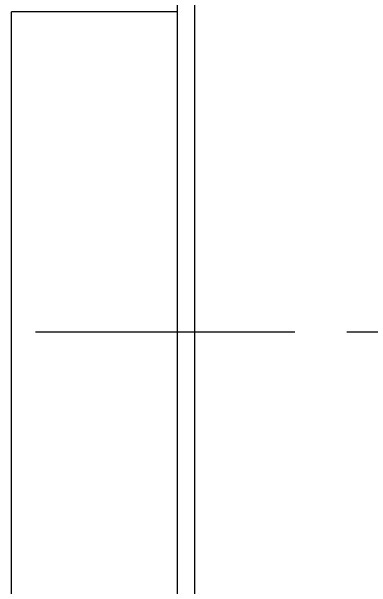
# Model space of a CAD drawing. Extents: x -653 to 8, y -59 to 438.
# Drawn here: x -494.76 to -484.36, y 5.18 to 21.82 of the extents above; entities that cross this region are included whole.
import ezdxf

# ---------------------------------------------------------------- set-up
doc = ezdxf.new("R2010")
doc.units = 0
doc.linetypes.add('CENTER', pattern=[12, 7.5, -1.5, 1.5, -1.5])
doc.linetypes.add('CONTINOUS', pattern=[0])
doc.layers.get('0').update_dxf_attribs({"linetype": 'CONTINUOUS'})
doc.layers.add('CENTER', color=1, linetype='CENTER')

msp = doc.modelspace()

# ---------------------------------------------------------------- linework, layer by layer
at = {"color": 7, "linetype": 'CONTINOUS'}
for p, q in [((-489.457, 2.561), (-489.457, 22.561)), ((-489.957, 3.061), (-489.957, 22.061)), ((-494.757, 3.311), (-494.757, 21.811)), ((-489.957, 21.811), (-494.757, 21.811))]:
    msp.add_line(p, q, dxfattribs=at)
at = {"layer": 'CENTER', "color": 1, "linetype": 'CENTER'}
msp.add_line((-506.067, 12.561), (-470.957, 12.561), dxfattribs=at)

doc.saveas('drawing.dxf')
